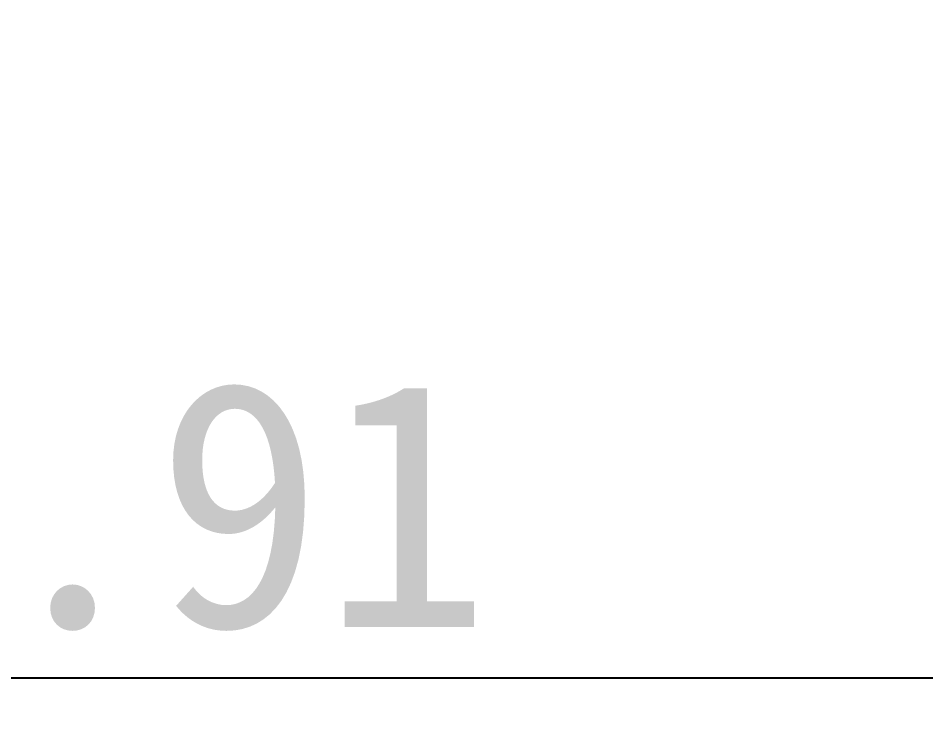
# Model space of a CAD drawing. Header units: millimetres. Extents: x 3495 to 4455, y 26793 to 27144.
# Drawn here: x 4173.55 to 4204.98, y 26981.17 to 27005.44 of the extents above; entities that cross this region are included whole.
import ezdxf

# ---------------------------------------------------------------- set-up
doc = ezdxf.new("R2010")
doc.units = ezdxf.units.MM
doc.styles.get("Standard").update_dxf_attribs({"font": ''})
doc.styles.get('Standard').set_extended_font_data('SimSun')
doc.dimstyles.new('副本 ISO-25-2bei', dxfattribs={"dimscale": 1.7, "dimtxt": 5, "dimasz": 5, "dimexe": 0.5, "dimexo": 0.625, "dimgap": 1, "dimtad": 1, "dimlfac": 0.0393, "dimdsep": 46, "dimtxsty": 'Standard', "dimcen": 2.5, "dimclrd": 1, "dimclre": 1, "dimclrt": 3, "dimadec": 0, "dimazin": 0, "dimtfac": 1, "dimtmove": 0, "dimatfit": 3, "dimfxl": 0, "dimarcsym": 0})

# ---------------------------------------------------------------- blocks, each defined once
blk = doc.blocks.new('*D17')
at = {"color": 1, "lineweight": -2, "transparency": 16777216}
for p, q in [((4128.579, 27040.743), (4128.579, 26981.739)), ((4228.078, 27004.13), (4228.078, 26981.739)), ((4137.079, 26982.589), (4219.578, 26982.589))]:
    blk.add_line(p, q, dxfattribs=at)
at = {"color": 1, "transparency": 16777216}
for points in [[(4137.079, 26984.006), (4137.079, 26981.173), (4128.579, 26982.589)], [(4219.578, 26984.006), (4219.578, 26981.173), (4228.078, 26982.589)]]:
    blk.add_solid(points, dxfattribs=at)
at = {"layer": 'Defpoints', "color": 0, "transparency": 16777216}
for p in [(4128.579, 27041.805), (4228.078, 27005.193), (4228.078, 26982.589)]:
    blk.add_point(p, dxfattribs=at)
at = {"color": 3, "transparency": 16777216, "insert": (4178.328, 26988.539), "char_height": 8.5, "attachment_point": 5}
blk.add_mtext('3.91', dxfattribs=at)

msp = doc.modelspace()

# ---------------------------------------------------------------- dimensions: what is measured, and where the dimension line sits
dim = msp.add_linear_dim(base=(4228.078, 26982.589), p1=(4128.579, 27041.805), p2=(4228.078, 27005.193), dimstyle='副本 ISO-25-2bei')
dim.commit()
dim.dimension.update_dxf_attribs({"geometry": '*D17', "text_midpoint": (4178.328, 26988.539)})

doc.saveas('drawing.dxf')
